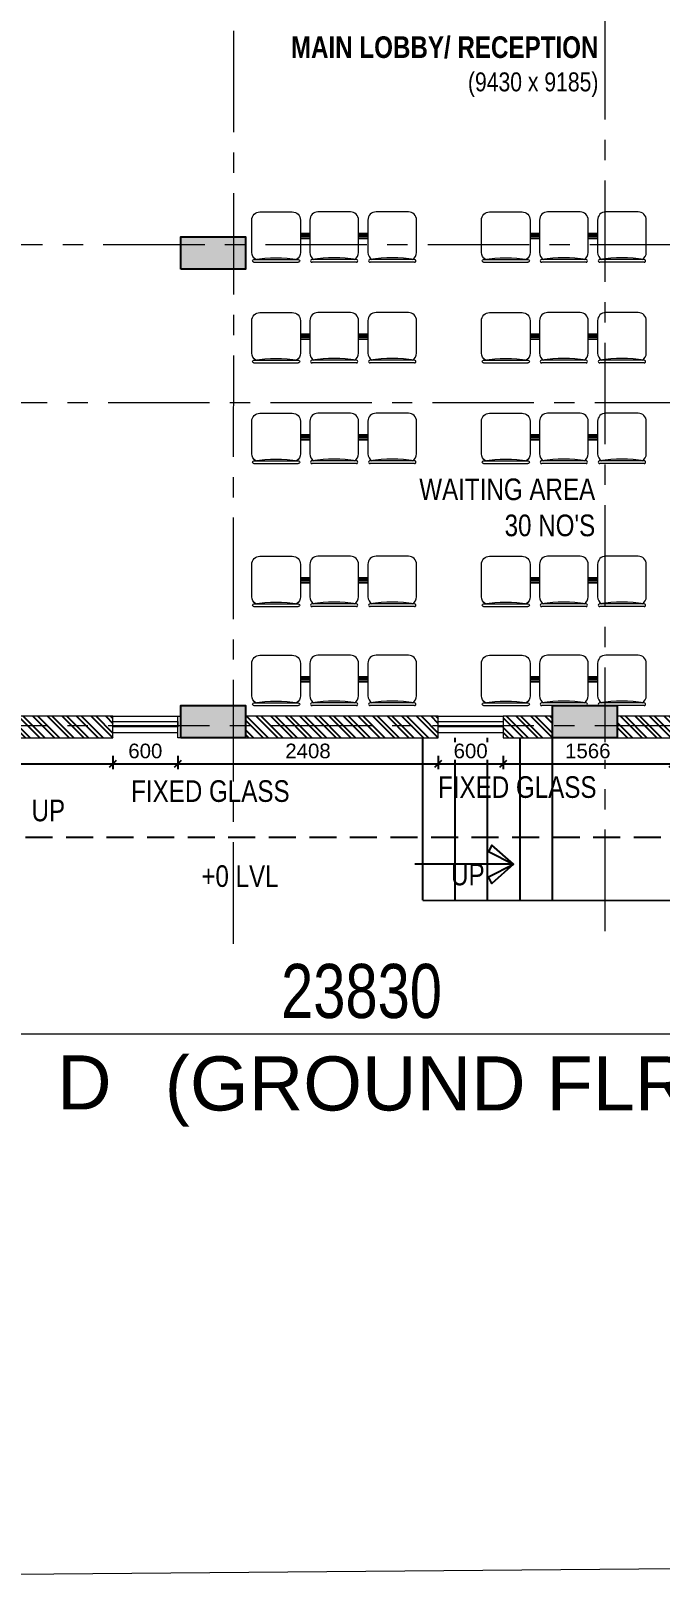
# Model space of a CAD drawing. Header units: metres. Extents: x 60101 to 1133747, y -540 to 107947.
# Drawn here: x 628713 to 634531, y 79694 to 93966 of the extents above; entities that cross this region are included whole.
import ezdxf

# ---------------------------------------------------------------- set-up
doc = ezdxf.new("R2010")
doc.units = ezdxf.units.M
doc.header["$LTSCALE"] = 5
doc.header["$PDMODE"] = 3
doc.header["$PDSIZE"] = 20
doc.linetypes.add('CENTER', pattern=[2, 1.25, -0.25, 0.25, -0.25])
doc.linetypes.add('HIDDEN', pattern=[0.375, 0.25, -0.125])
for name, color, linetype in [('A-COLUMN', 3, 'Continuous'), ('A-DIM', 2, 'Continuous'), ('A-hatch', 251, 'Continuous'), ('A-TEXT', 3, 'Continuous'), ('A-Wall', 1, 'Continuous')]:
    doc.layers.add(name, color=color, linetype=linetype)
for name, color, linetype, lineweight in [('A-FLOR-GRID', 252, 'CENTER', 9), ('A-FURN', 251, 'Continuous', 5), ('A-FURN-FREE', 253, 'Continuous', 5), ('A-Furniture', 252, 'Continuous', 5), ('A-WALL-FULL', 4, 'Continuous', 15), ('A-WIND', 152, 'Continuous', 5)]:
    doc.layers.add(name, color=color, linetype=linetype, lineweight=lineweight)
doc.styles.add('Arial', font='arial.ttf', dxfattribs={"height": 135})
doc.styles.add('CEN GOTHIC', font='GOTHIC.TTF', dxfattribs={"width": 0.7})
doc.styles.add('century', font='GOTHIC.TTF', dxfattribs={"width": 0.8})
doc.styles.add('Century Gothic_B', font='GOTHICB.TTF', dxfattribs={"height": 200})
doc.dimstyles.new('1-50', dxfattribs={"dimscale": 50, "dimtxt": 5, "dimasz": 1.25, "dimexe": 1, "dimexo": 1, "dimgap": 0, "dimtad": 0, "dimdec": 0, "dimrnd": 5, "dimzin": 12, "dimdsep": 46, "dimtxsty": 'CEN GOTHIC', "dimblk": 'ARCHTICK', "dimcen": 1, "dimdle": 1, "dimclrd": 6, "dimclre": 6, "dimclrt": 256, "dimadec": 0, "dimazin": 3, "dimtfac": 1, "dimtdec": 0, "dimtmove": 1, "dimatfit": 2, "dimfxl": 5, "dimfxlon": 1, "dimtvp": 0.75, "dimtolj": 1, "dimtzin": 12, "dimlwd": 18, "dimlwe": 18, "dimarcsym": 0})
doc.dimstyles.new('NovaDB_MM', dxfattribs={"dimtxt": 135, "dimasz": 60, "dimexe": 50, "dimexo": 50, "dimgap": 50, "dimtad": 1, "dimdec": 0, "dimzin": 0, "dimdsep": 46, "dimtxsty": 'Arial', "dimblk": 'OBLIQUE', "dimcen": 12, "dimdle": 50, "dimadec": 0, "dimazin": 0, "dimtfac": 1, "dimtdec": 0, "dimtofl": 0, "dimtmove": 0, "dimatfit": 3, "dimldrblk": 'OPEN90', "dimfxl": 50, "dimfxlon": 1, "dimtolj": 1, "dimtzin": 0, "dimarcsym": 0})

# ---------------------------------------------------------------- blocks, each defined once
blk = doc.blocks.new('_ArchTick')
at = {"color": 0, "linetype": 'ByBlock', "const_width": 0.15}
blk.add_lwpolyline([(-0.5, -0.5), (0.5, 0.5)], dxfattribs=at)
blk = doc.blocks.new('*D426')
at = {"layer": 'A-DIM', "color": 6, "lineweight": 18, "transparency": 16777216}
for p, q in [((619854, 84945), (619854, 84645)), ((643686, 84945), (643686, 84645))]:
    blk.add_line(p, q, dxfattribs=at)
at = {"layer": 'A-DIM', "lineweight": 18, "transparency": 16777216}
blk.add_line((619804, 84695), (643736, 84695), dxfattribs=at)
at = {"layer": 'Defpoints', "color": 0, "transparency": 16777216}
for p in [(619854, 85284), (643686, 85284), (643686, 84695)]:
    blk.add_point(p, dxfattribs=at)
at = {"layer": 'A-DIM', "lineweight": 18, "transparency": 16777216, "xscale": 62.5, "yscale": 62.5, "zscale": 62.5, "rotation": 180}
blk.add_blockref('_ArchTick', (619854, 84695), dxfattribs=at)
at = {"layer": 'A-DIM', "lineweight": 18, "transparency": 16777216, "xscale": 62.5, "yscale": 62.5, "zscale": 62.5}
blk.add_blockref('_ArchTick', (643686, 84695), dxfattribs=at)
at = {"layer": 'A-DIM', "transparency": 16777216, "insert": (631770, 85089), "char_height": 500, "attachment_point": 5, "style": 'century'}
blk.add_mtext('\\A1;23830', dxfattribs=at)
blk = doc.blocks.new('C2')
at = {"layer": 'A-FURN-FREE'}
for p, q in [((0, 150), (0, -150)), ((375, 225), (75, 225)), ((440, 205), (440, -205)), ((465, 205), (465, -205)), ((75, -225), (375, -225))]:
    blk.add_line(p, q, dxfattribs=at)
for centre, radius, start, end in [((75, 150), 75, 90, 180), ((375, 150), 75, 29.8042, 90), ((1779, 0), 1354, 171.2925, 188.7075), ((453, 206), 12.5, 355.2643, 184.7357), ((75, -150), 75, 180, 270), ((375, -150), 75, 270, 330.1958), ((453, -206), 12.5, 175.2643, 4.7357)]:
    blk.add_arc(centre, radius, start, end, dxfattribs=at)
blk = doc.blocks.new('C3')
at = {"layer": 'A-Furniture'}
for p, q in [((-225, -215), (-312, -215)), ((-225, -220), (-312, -220)), ((-225, -233), (-312, -233)), ((-225, -247), (-312, -247)), ((-225, -260), (-312, -260)), ((-225, -265), (-312, -265)), ((312, -215), (225, -215)), ((312, -215), (225, -215)), ((312, -220), (225, -220)), ((312, -233), (225, -233)), ((312, -247), (225, -247)), ((312, -260), (225, -260)), ((312, -265), (225, -265)), ((312, -265), (225, -265))]:
    blk.add_line(p, q, dxfattribs=at)
at = {"layer": 'A-Furniture', "rotation": 90}
blk.add_blockref('C2', (-537, -465), dxfattribs=at)
at = {"layer": 'A-Furniture', "xscale": -1}
for p, rotation in [((0, -465), 270), ((537, -465), 269.9999999999854)]:
    blk.add_blockref('C2', p, dxfattribs=dict(at, rotation=rotation))
blk = doc.blocks.new('ARROW-KIRAN1')
at = {"layer": 'A-hatch', "linetype": 'Continuous'}
blk.add_lwpolyline([(0, 0), (-1.322, -1.181), (-1.531, -0.778), (0, 0), (-1.322, 1.172), (-1.531, 0.778), (0, 0)], close=True, dxfattribs=at)
blk = doc.blocks.new('COLB')
at = {"layer": 'A-hatch'}
h = blk.add_hatch(color=256, dxfattribs=at)
h.paths.add_polyline_path([(-12242, -6450), (-11943, -6450), (-11943, -7047), (-12242, -7047)])
h.paths.add_polyline_path([(-8545, -7047), (-8545, -6748), (-7947, -6748), (-7947, -7047)])
h.paths.add_polyline_path([(-5333, -7047), (-5333, -6748), (-4735, -6748), (-4735, -7047)])
h.paths.add_polyline_path([(-1897, -7047), (-1897, -6748), (-1299, -6748), (-1299, -7047)])
h.paths.add_polyline_path([(1726, -7047), (1726, -6748), (2324, -6748), (2324, -7047)])
h.paths.add_polyline_path([(6544, -6450), (6843, -6450), (6843, -7047), (6544, -7047)])
h.paths.add_polyline_path([(6544, 273), (6843, 273), (6843, -324), (6544, -324)])
h.paths.add_polyline_path([(6544, 2365), (6843, 2365), (6843, 1767), (6544, 1767)])
h.paths.add_polyline_path([(-5333, -2715), (-5333, -2416), (-4735, -2416), (-4735, -2715)])
h.paths.add_polyline_path([(-12242, -3462), (-11943, -3462), (-11943, -4059), (-12242, -4059)])
h.paths.add_polyline_path([(-12242, 273), (-11943, 273), (-11943, -324), (-12242, -324)])
h.paths.add_polyline_path([(-12242, 6025), (-11943, 6025), (-11943, 5427), (-12242, 5427)])
h.paths.add_polyline_path([(-11580, 10179), (-11678, 9897), (-12242, 10093), (-12144, 10376)])
h.paths.add_polyline_path([(-4735, 7798), (-4833, 7515), (-5398, 7712), (-5300, 7994)])
h.paths.add_polyline_path([(-5333, 2141), (-5333, 2439), (-4735, 2439), (-4735, 2141)])
h.paths.add_polyline_path([(2024, 5444), (1926, 5162), (1362, 5358), (1460, 5640)])
at = {"layer": 'A-COLUMN', "ltscale": 10}
for points in [[(-5333, -2715), (-5333, -2416), (-4735, -2416), (-4735, -2715)], [(-5333, -7047), (-5333, -6748), (-4735, -6748), (-4735, -7047)], [(-1897, -7047), (-1897, -6748), (-1299, -6748), (-1299, -7047)]]:
    blk.add_lwpolyline(points, close=True, dxfattribs=at)
blk = doc.blocks.new('COL.CEN')
at = {"layer": 'A-FLOR-GRID', "ltscale": 150}
for p, q in [((122, 2843), (134, 23397)), ((3558, 23397), (3558, 2843)), ((13357, 9302), (-10036, 9302)), ((-10036, 7845), (13357, 7845)), ((-10036, 4858), (13357, 4858))]:
    blk.add_line(p, q, dxfattribs=at)
blk = doc.blocks.new('COL WITH GRID')
at = {"layer": 'A-DIM'}
blk.add_blockref('COLB', (-3123, 10035), dxfattribs=at)
at = {"layer": 'A-TEXT'}
blk.add_blockref('COL.CEN', (-8092, -1757), dxfattribs=at)
blk = doc.blocks.new('_Oblique')
at = {"color": 0, "linetype": 'ByBlock', "lineweight": -2}
blk.add_line((-0.5, -0.5), (0.5, 0.5), dxfattribs=at)
blk = doc.blocks.new('*D431')
at = {"layer": 'A-DIM', "color": 0, "lineweight": -2, "transparency": 16777216}
for p, q in [((629471, 87242), (629471, 87142)), ((630071, 87242), (630071, 87142)), ((629421, 87192), (630121, 87192))]:
    blk.add_line(p, q, dxfattribs=at)
at = {"layer": 'Defpoints', "color": 0, "transparency": 16777216}
for p in [(629471, 87432), (630071, 87432), (630071, 87192)]:
    blk.add_point(p, dxfattribs=at)
at = {"layer": 'A-DIM', "color": 0, "lineweight": -2, "transparency": 16777216, "xscale": 60, "yscale": 60, "zscale": 60, "rotation": 180}
blk.add_blockref('_Oblique', (629471, 87192), dxfattribs=at)
at = {"layer": 'A-DIM', "color": 0, "lineweight": -2, "transparency": 16777216, "xscale": 60, "yscale": 60, "zscale": 60}
blk.add_blockref('_Oblique', (630071, 87192), dxfattribs=at)
at = {"layer": 'A-DIM', "color": 0, "transparency": 16777216, "insert": (629771, 87310), "char_height": 135, "attachment_point": 5, "style": 'Arial'}
blk.add_mtext('\\A1;600', dxfattribs=at)
blk = doc.blocks.new('_Open90')
at = {"color": 0, "linetype": 'ByBlock', "lineweight": -2}
for p, q in [((0, 0), (-1, 0)), ((-0.5, 0.5), (0, 0)), ((0, 0), (-0.5, -0.5))]:
    blk.add_line(p, q, dxfattribs=at)
blk = doc.blocks.new('*D432')
at = {"layer": 'A-DIM', "color": 0, "linetype": 'ByBlock', "lineweight": -2, "ltscale": 50, "transparency": 16777216}
blk.add_line((623190, 87267), (623190, 87142), dxfattribs=at)
at = {"layer": 'A-DIM', "color": 0, "lineweight": -2, "ltscale": 50, "transparency": 16777216}
for p, q in [((629471, 87267), (629471, 87142)), ((623140, 87192), (629521, 87192))]:
    blk.add_line(p, q, dxfattribs=at)
at = {"layer": 'Defpoints', "color": 0, "ltscale": 50, "transparency": 16777216}
for p in [(623190, 87432), (629471, 87432), (629471, 87192)]:
    blk.add_point(p, dxfattribs=at)
at = {"layer": 'A-DIM', "color": 0, "lineweight": -2, "ltscale": 50, "transparency": 16777216, "xscale": 60, "yscale": 60, "zscale": 60, "rotation": 180}
blk.add_blockref('_Oblique', (623190, 87192), dxfattribs=at)
at = {"layer": 'A-DIM', "color": 0, "lineweight": -2, "ltscale": 50, "transparency": 16777216, "xscale": 60, "yscale": 60, "zscale": 60}
blk.add_blockref('_Oblique', (629471, 87192), dxfattribs=at)
at = {"layer": 'A-DIM', "color": 0, "ltscale": 50, "transparency": 16777216, "insert": (626330, 87310), "char_height": 135, "attachment_point": 5, "style": 'Arial', "bg_fill": 3, "box_fill_scale": 1.1, "bg_fill_color": 256, "bg_fill_true_color": 13158600, "bg_fill_transparency": 0}
blk.add_mtext('\\A1;6281', dxfattribs=at)
blk = doc.blocks.new('*D433')
at = {"layer": 'A-DIM', "color": 0, "linetype": 'ByBlock', "lineweight": -2, "ltscale": 50, "transparency": 16777216}
blk.add_line((630071, 87267), (630071, 87142), dxfattribs=at)
at = {"layer": 'A-DIM', "color": 0, "lineweight": -2, "ltscale": 50, "transparency": 16777216}
for p, q in [((632479, 87267), (632479, 87142)), ((630021, 87192), (632529, 87192))]:
    blk.add_line(p, q, dxfattribs=at)
at = {"layer": 'Defpoints', "color": 0, "ltscale": 50, "transparency": 16777216}
for p in [(630071, 87432), (632479, 87432), (632479, 87192)]:
    blk.add_point(p, dxfattribs=at)
at = {"layer": 'A-DIM', "color": 0, "lineweight": -2, "ltscale": 50, "transparency": 16777216, "xscale": 60, "yscale": 60, "zscale": 60, "rotation": 180}
blk.add_blockref('_Oblique', (630071, 87192), dxfattribs=at)
at = {"layer": 'A-DIM', "color": 0, "lineweight": -2, "ltscale": 50, "transparency": 16777216, "xscale": 60, "yscale": 60, "zscale": 60}
blk.add_blockref('_Oblique', (632479, 87192), dxfattribs=at)
at = {"layer": 'A-DIM', "color": 0, "ltscale": 50, "transparency": 16777216, "insert": (631275, 87310), "char_height": 135, "attachment_point": 5, "style": 'Arial', "bg_fill": 3, "box_fill_scale": 1.1, "bg_fill_color": 256, "bg_fill_true_color": 13158600, "bg_fill_transparency": 0}
blk.add_mtext('\\A1;2408', dxfattribs=at)
blk = doc.blocks.new('*D434')
at = {"layer": 'A-DIM', "color": 0, "linetype": 'ByBlock', "lineweight": -2, "ltscale": 50, "transparency": 16777216}
blk.add_line((632479, 87267), (632479, 87142), dxfattribs=at)
at = {"layer": 'A-DIM', "color": 0, "lineweight": -2, "ltscale": 50, "transparency": 16777216}
for p, q in [((633079, 87267), (633079, 87142)), ((632429, 87192), (633129, 87192))]:
    blk.add_line(p, q, dxfattribs=at)
at = {"layer": 'Defpoints', "color": 0, "ltscale": 50, "transparency": 16777216}
for p in [(632479, 87432), (633079, 87432), (633079, 87192)]:
    blk.add_point(p, dxfattribs=at)
at = {"layer": 'A-DIM', "color": 0, "lineweight": -2, "ltscale": 50, "transparency": 16777216, "xscale": 60, "yscale": 60, "zscale": 60, "rotation": 180}
blk.add_blockref('_Oblique', (632479, 87192), dxfattribs=at)
at = {"layer": 'A-DIM', "color": 0, "lineweight": -2, "ltscale": 50, "transparency": 16777216, "xscale": 60, "yscale": 60, "zscale": 60}
blk.add_blockref('_Oblique', (633079, 87192), dxfattribs=at)
at = {"layer": 'A-DIM', "color": 0, "ltscale": 50, "transparency": 16777216, "insert": (632779, 87310), "char_height": 135, "attachment_point": 5, "style": 'Arial', "bg_fill": 3, "box_fill_scale": 1.1, "bg_fill_color": 256, "bg_fill_true_color": 13158600, "bg_fill_transparency": 0}
blk.add_mtext('\\A1;600', dxfattribs=at)
blk = doc.blocks.new('*D429')
at = {"layer": 'A-DIM', "color": 0, "linetype": 'ByBlock', "lineweight": -2, "ltscale": 50, "transparency": 16777216}
blk.add_line((633079, 87267), (633079, 87142), dxfattribs=at)
at = {"layer": 'A-DIM', "color": 0, "lineweight": -2, "ltscale": 50, "transparency": 16777216}
for p, q in [((634645, 87267), (634645, 87142)), ((633029, 87192), (634695, 87192))]:
    blk.add_line(p, q, dxfattribs=at)
at = {"layer": 'Defpoints', "color": 0, "ltscale": 50, "transparency": 16777216}
for p in [(633079, 87432), (634645, 87431), (634645, 87192)]:
    blk.add_point(p, dxfattribs=at)
at = {"layer": 'A-DIM', "color": 0, "lineweight": -2, "ltscale": 50, "transparency": 16777216, "xscale": 60, "yscale": 60, "zscale": 60, "rotation": 180}
blk.add_blockref('_Oblique', (633079, 87192), dxfattribs=at)
at = {"layer": 'A-DIM', "color": 0, "lineweight": -2, "ltscale": 50, "transparency": 16777216, "xscale": 60, "yscale": 60, "zscale": 60}
blk.add_blockref('_Oblique', (634645, 87192), dxfattribs=at)
at = {"layer": 'A-DIM', "color": 0, "ltscale": 50, "transparency": 16777216, "insert": (633862, 87310), "char_height": 135, "attachment_point": 5, "style": 'Arial', "bg_fill": 3, "box_fill_scale": 1.1, "bg_fill_color": 256, "bg_fill_true_color": 13158600, "bg_fill_transparency": 0}
blk.add_mtext('\\A1;1566', dxfattribs=at)

msp = doc.modelspace()

# ---------------------------------------------------------------- hatches: boundary and pattern name
at = {"layer": 'A-hatch'}
h = msp.add_hatch(dxfattribs=at)
h.set_pattern_fill('ANSI32', color=256, scale=10, angle=90)
h.set_pattern_definition([(135, (373817.14, 36498.74), (-67.35192, -67.35192), []), (135, (373817.14, 36543.64), (-67.35192, -67.35192), [])])
h.paths.add_polyline_path([(629471.2, 87631.7), (626498.5, 87631.9), (626498.5, 87431.9), (629471.2, 87431.7)])
h = msp.add_hatch(dxfattribs=at)
h.set_pattern_fill('ANSI32', color=256, scale=10, angle=90)
h.set_pattern_definition([(135, (376824.99, 36498.74), (-67.35192, -67.35192), []), (135, (376824.99, 36543.64), (-67.35192, -67.35192), [])])
h.paths.add_polyline_path([(632479.1, 87631.7), (630696.8, 87631.9), (630696.8, 87431.9), (632479.1, 87431.9)])
h = msp.add_hatch(dxfattribs=at)
h.set_pattern_fill('ANSI32', color=256, scale=10, angle=90)
h.set_pattern_definition([(135, (377881.19, 36498.74), (-67.35192, -67.35192), []), (135, (377881.19, 36543.64), (-67.35192, -67.35192), [])])
h.paths.add_polyline_path([(633535.3, 87631.7), (633079.1, 87631.9), (633079.1, 87431.9), (633535.3, 87431.7)])
h = msp.add_hatch(dxfattribs=at)
h.set_pattern_fill('ANSI32', color=256, scale=10, angle=90)
h.set_pattern_definition([(135, (378980.96, 36498.74), (-67.35192, -67.35192), []), (135, (378980.96, 36543.64), (-67.35192, -67.35192), [])])
h.paths.add_polyline_path([(634645.4, 87631.9), (634132.8, 87631.9), (634132.8, 87431.9), (634645.4, 87431.9)])

# ---------------------------------------------------------------- linework, layer by layer
at = {"layer": 'A-FURN', "linetype": 'Continuous', "ltscale": 50, "elevation": -2697}
msp.add_lwpolyline([(617187.3, 79693.7), (627839.1, 79696.2), (642628.3, 79821.3)], dxfattribs=at)
at = {"layer": 'A-hatch'}
for p, q in [((632335.3, 85930.8), (632335.3, 87430.8)), ((632635.3, 85930.8), (632635.3, 87430.8)), ((632935.3, 85930.8), (632935.3, 87430.8)), ((633235.3, 85930.8), (633235.3, 87430.8)), ((633535.3, 85930.8), (633535.3, 87430.8)), ((632335.3, 85930.8), (637158, 85929.3))]:
    msp.add_line(p, q, dxfattribs=at)
at = {"layer": 'A-hatch', "linetype": 'HIDDEN', "ltscale": 200}
msp.add_line((622287.7, 86512.9), (643204.4, 86512.9), dxfattribs=at)
at = {"layer": 'A-hatch'}
msp.add_lwpolyline([(633173.7, 86264.1), (632263.9, 86264.1)], dxfattribs=at)
at = {"layer": 'A-WALL-FULL'}
for p, q in [((629471.2, 87631.9), (630099.2, 87631.9)), ((630071.2, 87431.9), (630071.2, 87631.9)), ((632479.1, 87631.9), (633079.1, 87631.9)), ((629471.2, 87481.9), (630071.2, 87481.9)), ((630099.2, 87431.9), (630071.2, 87431.9)), ((632479.1, 87481.9), (633079.1, 87481.9))]:
    msp.add_line(p, q, dxfattribs=at)
for points in [[(629471.2, 87631.9), (626498.5, 87631.9), (626498.5, 87431.9), (629471.2, 87431.9)], [(632479.1, 87631.9), (630696.7, 87631.9), (630696.7, 87431.9), (632479.1, 87431.9)], [(633535.3, 87631.9), (633079.1, 87631.9), (633079.1, 87431.9), (633535.3, 87431.9)], [(634645.4, 87631.9), (634132.8, 87631.9), (634132.8, 87431.9), (634645.4, 87431.9)]]:
    msp.add_lwpolyline(points, close=True, dxfattribs=at)
at = {"layer": 'A-WIND'}
for points in [[(630071.2, 87532.5), (629471.2, 87531.9), (629471.2, 87581.9), (630071.2, 87582.5)], [(633079.1, 87532.5), (632479.1, 87531.9), (632479.1, 87581.9), (633079.1, 87582.5)]]:
    msp.add_lwpolyline(points, close=True, dxfattribs=at)

# ---------------------------------------------------------------- block references
msp.add_blockref('COL WITH GRID', (638554.8, 84443.6))
at = {"layer": 'A-Furniture', "xscale": -1, "rotation": 180}
for p in [(631517.1, 91828), (633640.9, 91828), (631517.1, 90897.9), (633640.9, 90897.9), (631517.1, 89967.7), (633640.9, 89967.7), (631517.1, 88645.8), (633640.9, 88645.8), (631517.1, 87730.7), (633640.9, 87730.7)]:
    msp.add_blockref('C3', p, dxfattribs=at)
at = {"layer": 'A-Wall', "xscale": 150, "yscale": 150, "zscale": 150}
msp.add_blockref('ARROW-KIRAN1', (633173.7, 86264.1), dxfattribs=at)

# ---------------------------------------------------------------- texts
at = {"layer": 'A-TEXT'}
for s, insert, char_height, width, attachment_point, style in [('{\\fArial|b1|i0|c0|p34;MAIN LOBBY/ RECEPTION\\P\\fArial|b0|i0|c0|p34;\\H0.875x;              (9430 x 9185)}', (633960.4, 93354.5, 1202854.9), 200, 2849.714, 9, 'century'), ("{\\fArial|b0|i0|c0|p34;WAITING AREA\\P30 NO'S}", (633930.6, 89292.7, 1202854.9), 200, 2075.039, 9, 'century'), ('{\\fArial|b0|i0|c0|p34;FIXED GLASS}', (633942.8, 86874.2), 200, 2437.611, 9, 'century'), ('{\\fArial|b0|i0|c0|p34;FIXED GLASS}', (631105.2, 86837.2), 200, 2437.611, 9, 'century'), ('\\pi673.88569;{\\fArial|b0|i0|c0|p34;UP}', (628044.8, 86658.1), 200, 1630.991, 7, 'century'), ('{\\fArial|b0|i0|c0|p34;+0 LVL}', (631003.2, 86051.6), 200, 1630.991, 9, 'century'), ('{\\fArial|b0|i0|c0|p34;UP}', (632908.4, 86066.1), 200, 1630.991, 9, 'century'), ('\\pi11.74555;{\\fArial|b0|i0|c0|p34;\\T2;ROAD}', (625915.8, 84497.3), 500, 3182.768, 1, 'Century Gothic_B'), ('\\pi1485.8346;{\\fArial|b0|i0|c0|p34;(GROUND FLR.)}', (628464.9, 84487.9), 500, 8181.424, 1, 'Century Gothic_B')]:
    msp.add_mtext(s, dxfattribs=dict(at, insert=insert, char_height=char_height, width=width, attachment_point=attachment_point, style=style))

# ---------------------------------------------------------------- dimensions: what is measured, and where the dimension line sits
at = {"layer": 'A-DIM'}
dim = msp.add_linear_dim(base=(630071.2, 87191.5), p1=(629471.2, 87431.9), p2=(630071.2, 87431.9), dimstyle='NovaDB_MM', dxfattribs=at)
dim.commit()
dim.dimension.update_dxf_attribs({"geometry": '*D431', "text_midpoint": (629771.2, 87310.5)})
at = {"layer": 'A-DIM', "color": 1}
dim = msp.add_aligned_dim(p1=(619853.7, 85284.3), p2=(643686.1, 85284.3), distance=-589.4, dimstyle='1-50', override={"dimtxt": 10, "dimtxsty": 'century', "dimblk": 'ArchTick', "dimclrd": 256, "dimclre": 6}, dxfattribs=at)
dim.commit()
dim.dimension.update_dxf_attribs({"geometry": '*D426', "text_midpoint": (631769.9, 85088.8)})

# ---------------------------------------------------------------- next in the draw order: dimensions: what is measured, and where the dimension line sits
at = {"layer": 'A-DIM', "ltscale": 50}
for base, p1, p2, picture, middle in [((629471.2, 87191.5), (623189.8, 87431.9), (629471.2, 87431.9), '*D432', (626330.5, 87310.5)), ((632479.1, 87191.5), (630071.2, 87431.9), (632479.1, 87431.9), '*D433', (631275.1, 87310.5))]:
    dim = msp.add_linear_dim(base=base, p1=p1, p2=p2, dimstyle='NovaDB_MM', override={"dimfxl": 75, "dimtfill": 1, "dimarcsym": 2}, dxfattribs=at)
    dim.commit()
    dim.dimension.update_dxf_attribs({"geometry": picture, "text_midpoint": middle})

# ---------------------------------------------------------------- next in the draw order: dimensions: what is measured, and where the dimension line sits
dim = msp.add_linear_dim(base=(633079.1, 87191.5), p1=(632479.1, 87431.9), p2=(633079.1, 87431.9), dimstyle='NovaDB_MM', override={"dimfxl": 75, "dimtfill": 1, "dimarcsym": 2}, dxfattribs=at)
dim.commit()
dim.dimension.update_dxf_attribs({"geometry": '*D434', "text_midpoint": (632779.1, 87310.5)})

# ---------------------------------------------------------------- next in the draw order: dimensions: what is measured, and where the dimension line sits
dim = msp.add_linear_dim(base=(634645.4, 87191.5), p1=(633079.1, 87431.9), p2=(634645.4, 87431.2), dimstyle='NovaDB_MM', override={"dimfxl": 75, "dimtfill": 1, "dimarcsym": 2}, dxfattribs=at)
dim.commit()
dim.dimension.update_dxf_attribs({"geometry": '*D429', "text_midpoint": (633862.2, 87310.5)})

doc.saveas('drawing.dxf')
